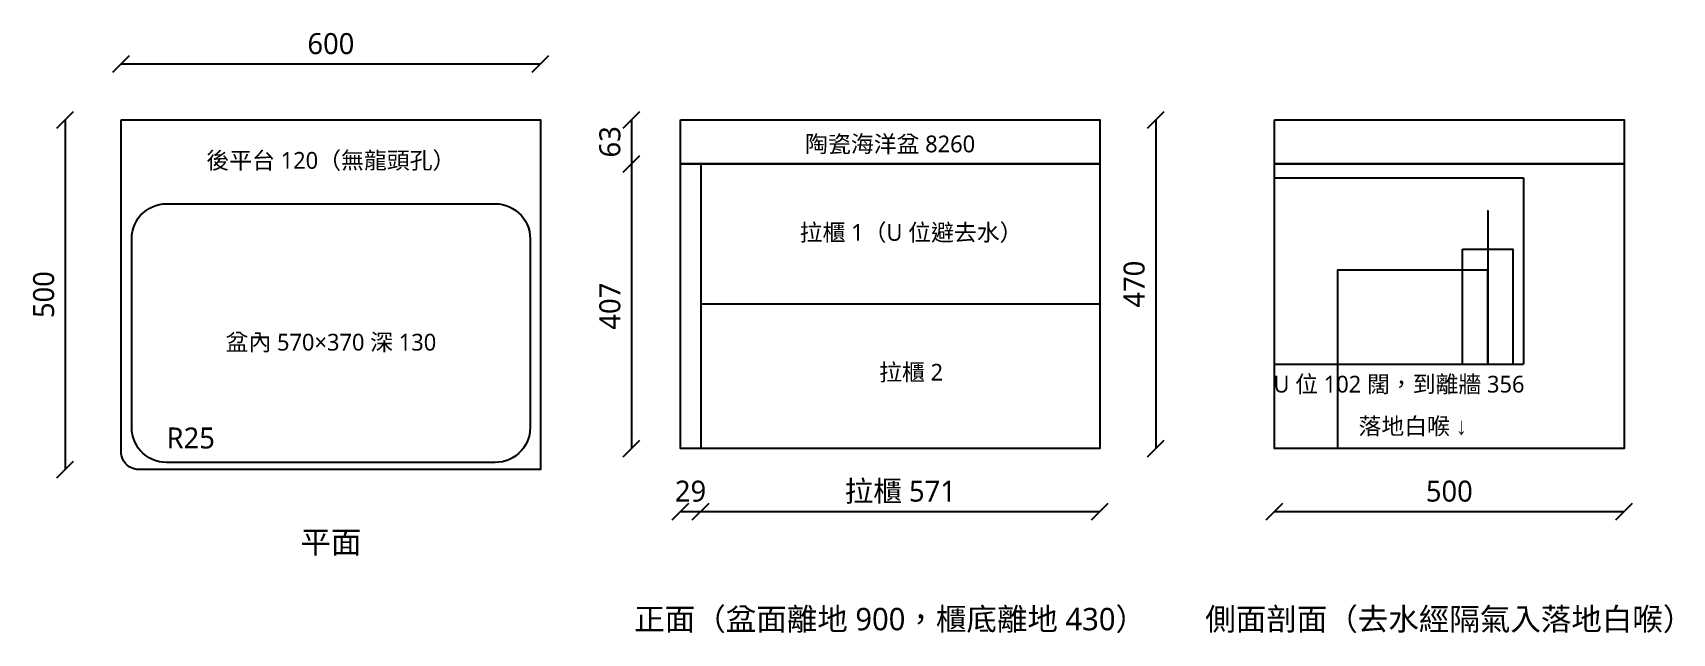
# Model space of a CAD drawing. Header units: millimetres. Extents: x -126 to 2219, y -734 to 124.
import ezdxf
from ezdxf.enums import TextEntityAlignment as Align

# ---------------------------------------------------------------- set-up
doc = ezdxf.new("R2010")
doc.units = ezdxf.units.MM
doc.linetypes.add('DASHED', pattern=[1.524, 1.27, -0.254])
for name, color, linetype in [('DETAIL', 8, 'CONTINUOUS'), ('DIM', 30, 'CONTINUOUS'), ('HIDDEN', 8, 'DASHED'), ('OUTLINE', 7, 'CONTINUOUS'), ('SERVICES', 1, 'CONTINUOUS'), ('TEXT', 7, 'CONTINUOUS')]:
    doc.layers.add(name, color=color, linetype=linetype)
doc.styles.add('CJK', font='msjh.ttc')

msp = doc.modelspace()

# ---------------------------------------------------------------- linework, layer by layer
at = {"layer": 'DETAIL'}
for points in [[(829, -63), (829, -470)], [(829, -263), (1400, -263)]]:
    msp.add_lwpolyline(points, dxfattribs=at)
msp.add_lwpolyline([(65, -120), (535, -120), (540.2, -120.3), (545.4, -121.1), (550.5, -122.4), (555.3, -124.3), (560, -126.7), (564.4, -129.5), (568.5, -132.8), (572.2, -136.5), (575.5, -140.6), (578.3, -145), (580.7, -149.7), (582.6, -154.5), (583.9, -159.6), (584.7, -164.8), (585, -170), (585, -440), (584.7, -445.2), (583.9, -450.4), (582.6, -455.5), (580.7, -460.3), (578.3, -465), (575.5, -469.4), (572.2, -473.5), (568.5, -477.2), (564.4, -480.5), (560, -483.3), (555.3, -485.7), (550.5, -487.6), (545.4, -488.9), (540.2, -489.7), (535, -490), (65, -490), (59.8, -489.7), (54.6, -488.9), (49.5, -487.6), (44.7, -485.7), (40, -483.3), (35.6, -480.5), (31.5, -477.2), (27.8, -473.5), (24.5, -469.4), (21.7, -465), (19.3, -460.3), (17.4, -455.5), (16.1, -450.4), (15.3, -445.2), (15, -440), (15, -170), (15.3, -164.8), (16.1, -159.6), (17.4, -154.5), (19.3, -149.7), (21.7, -145), (24.5, -140.6), (27.8, -136.5), (31.5, -132.8), (35.6, -129.5), (40, -126.7), (44.7, -124.3), (49.5, -122.4), (54.6, -121.1), (59.8, -120.3), (65, -120)], close=True, dxfattribs=at)
at = {"layer": 'DIM'}
for points in [[(-12, 68), (12, 92)], [(0, 80), (600, 80)], [(588, 68), (612, 92)], [(-92, -12), (-68, 12)], [(-80, 0), (-80, -500)], [(718, -12), (742, 12)], [(730, 0), (730, -63)], [(1468, -12), (1492, 12)], [(1480, 0), (1480, -470)], [(718, -75), (742, -51)], [(718, -75), (742, -51)], [(730, -63), (730, -470)], [(718, -482), (742, -458)], [(1468, -482), (1492, -458)], [(-92, -512), (-68, -488)], [(788, -572), (812, -548)], [(800, -560), (829, -560)], [(817, -572), (841, -548)], [(817, -572), (841, -548)], [(829, -560), (1400, -560)], [(1388, -572), (1412, -548)], [(1638, -572), (1662, -548)], [(1650, -560), (2150, -560)], [(2138, -572), (2162, -548)]]:
    msp.add_lwpolyline(points, dxfattribs=at)
at = {"layer": 'HIDDEN'}
msp.add_lwpolyline([(1650, -83), (2006, -83), (2006, -350), (1650, -350)], close=True, dxfattribs=at)
at = {"layer": 'OUTLINE'}
for points in [[(0, 0), (600, 0), (600, -500), (25, -500), (22.4, -499.9), (19.8, -499.5), (17.3, -498.8), (14.8, -497.8), (12.5, -496.7), (10.3, -495.2), (8.3, -493.6), (6.4, -491.7), (4.8, -489.7), (3.3, -487.5), (2.2, -485.2), (1.2, -482.7), (0.5, -480.2), (0.1, -477.6), (0, -475)], [(800, 0), (1400, 0), (1400, -63), (800, -63)], [(1650, 0), (2150, 0), (2150, -63), (1650, -63)], [(800, -63), (1400, -63), (1400, -470), (800, -470)], [(1650, -63), (2150, -63), (2150, -470), (1650, -470)]]:
    msp.add_lwpolyline(points, close=True, dxfattribs=at)
at = {"layer": 'SERVICES'}
msp.add_lwpolyline([(1955, -130), (1955, -130), (1955, -350), (1955, -215), (1740, -215), (1740, -470)], dxfattribs=at)
msp.add_lwpolyline([(1919, -185), (1991, -185), (1991, -350), (1919, -350)], close=True, dxfattribs=at)

# ---------------------------------------------------------------- texts
at = {"layer": 'DIM', "style": 'CJK'}
for s, p in [('600', (300, 94)), ('29', (814.5, -546)), ('拉櫃 571', (1114.5, -546)), ('500', (1900, -546))]:
    msp.add_text(s, height=30, dxfattribs=at).set_placement(p, align=Align.CENTER)
for s, p in [('63', (714, -31.5)), ('470', (1464, -235)), ('500', (-96, -250)), ('407', (714, -266.5))]:
    msp.add_text(s, height=30, rotation=90, dxfattribs=at).set_placement(p, align=Align.CENTER)
msp.add_text('R25', height=30, dxfattribs=at).set_placement((65, -470))
at = {"layer": 'TEXT', "style": 'CJK'}
for s, height, p in [('陶瓷海洋盆 8260', 24, (1100, -46.5)), ('後平台 120（無龍頭孔）', 24, (300, -70)), ('拉櫃 1（U 位避去水）', 24, (1130, -173)), ('盆內 570×370 深 130', 24, (300, -330)), ('拉櫃 2', 24, (1130, -373)), ('U 位 102 闊，到離牆 356', 24, (1828, -390)), ('平面', 32, (300, -620)), ('正面（盆面離地 900，櫃底離地 430）', 32, (1100, -730)), ('側面剖面（去水經隔氣入落地白喉）', 32, (1900, -730))]:
    msp.add_text(s, height=height, dxfattribs=at).set_placement(p, align=Align.CENTER)
msp.add_text('落地白喉 ↓', height=24, dxfattribs=at).set_placement((1770, -450))

doc.saveas('drawing.dxf')
